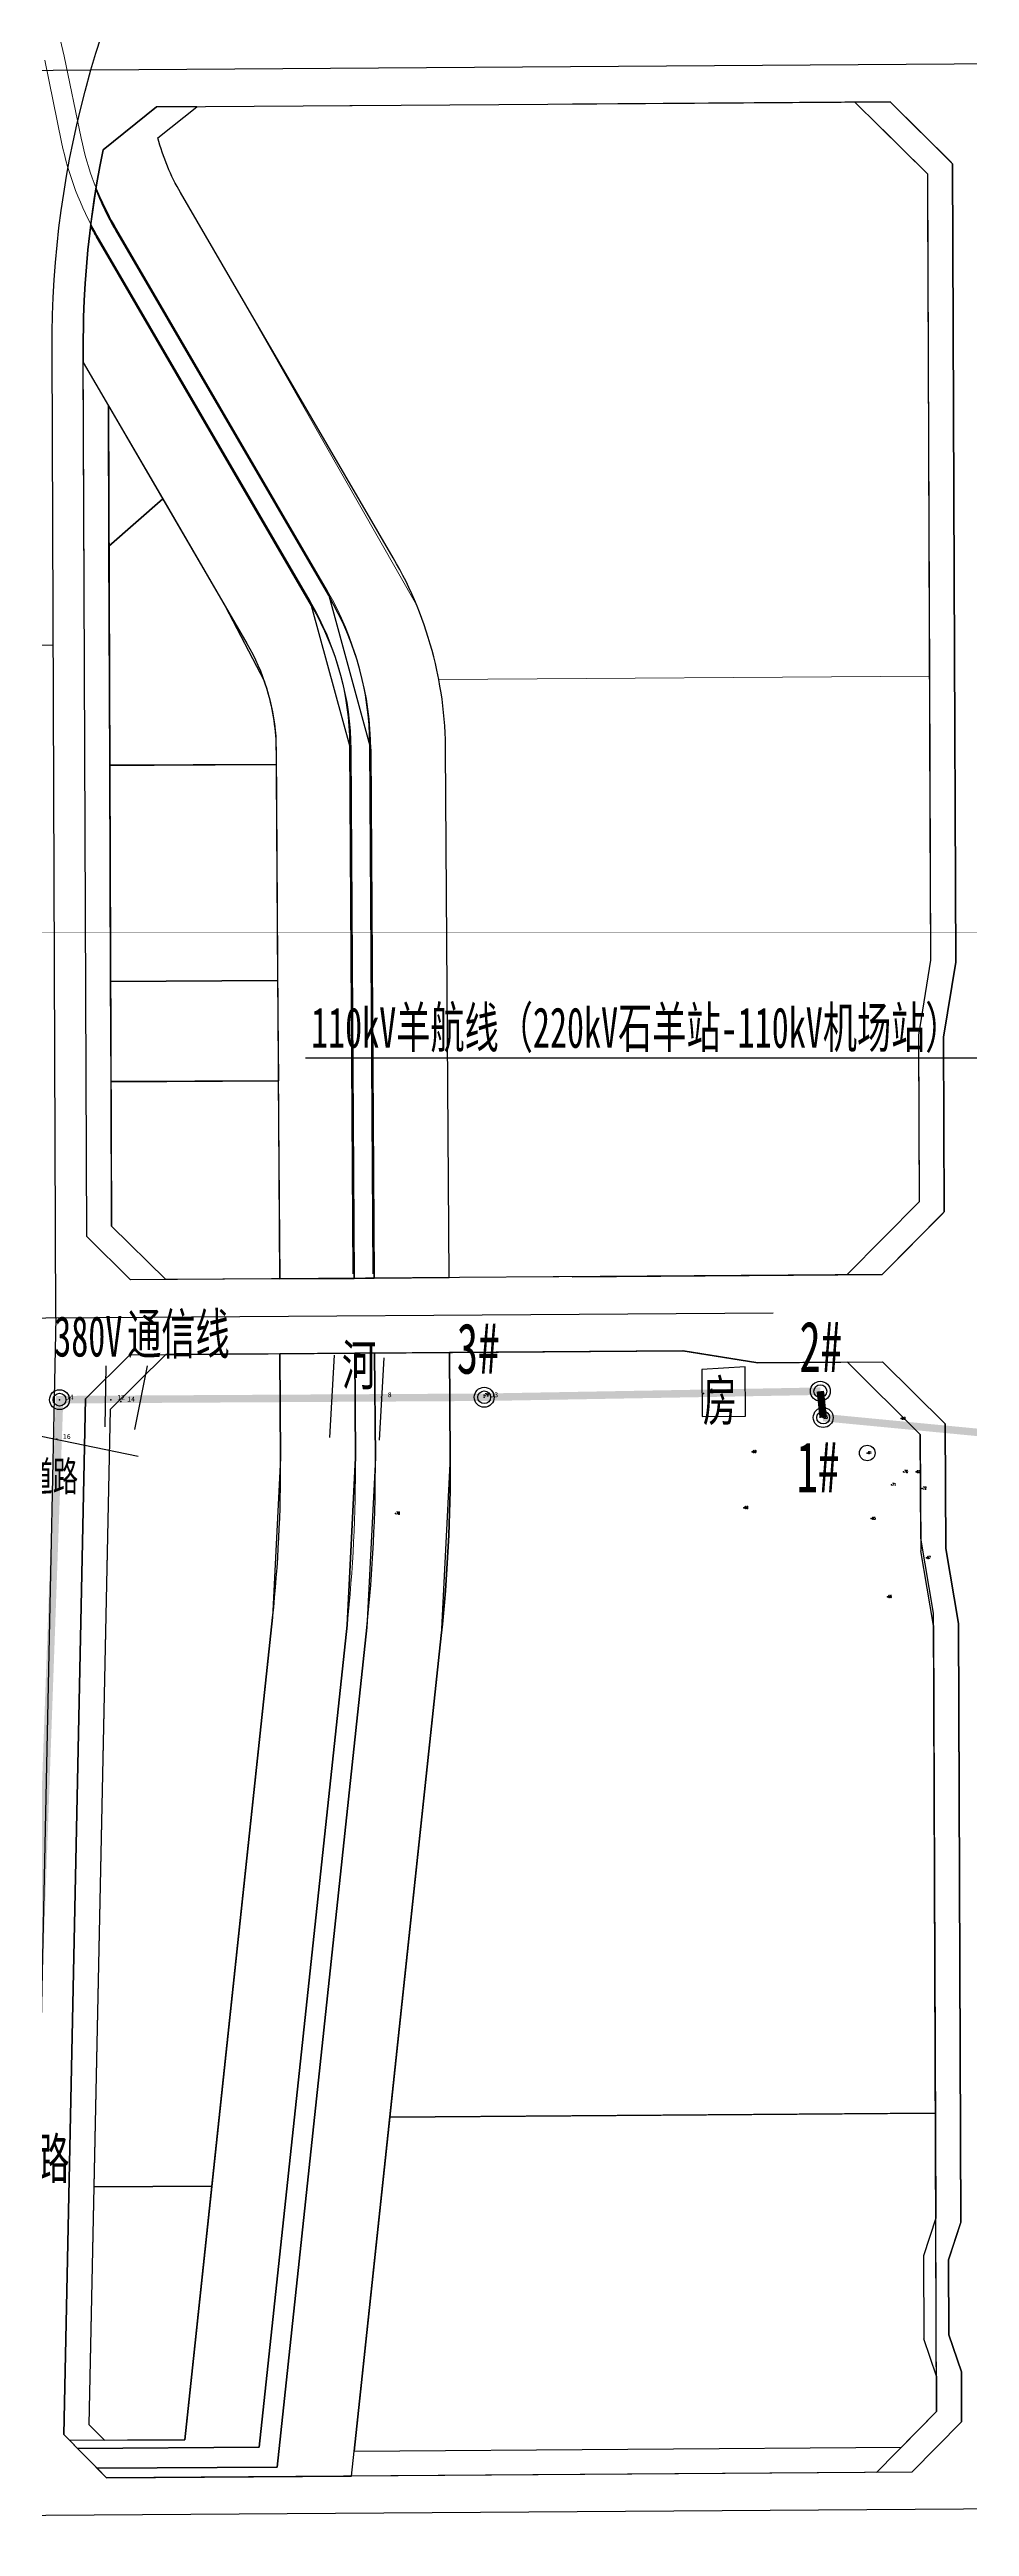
# Model space of a CAD drawing. Header units: inches. Extents: x 10610 to 28805, y 1423 to 10487.
# Drawn here: x 17994 to 18363, y 5409 to 6402 of the extents above; entities that cross this region are included whole.
import ezdxf

# ---------------------------------------------------------------- set-up
doc = ezdxf.new("R2010")
doc.units = ezdxf.units.IN
doc.header["$LTSCALE"] = 10
doc.header["$MEASUREMENT"] = 0
for name, pattern in [('CENTER', [2, 1.25, -0.25, 0.25, -0.25]), ('DASHEDX2', [1.5, 1, -0.5]), ('DOTE', [2.42, 2, -0.2, 0.02, -0.2])]:
    doc.linetypes.add(name, pattern=pattern)
for name, color, linetype in [('110kV燃羊线', 7, 'Continuous'), ('110kV羊航线现状', 7, 'Continuous'), ('1地块界线', 7, 'DASHEDX2'), ('1河流-岸线', 4, 'Continuous'), ('1道路中线', 7, 'CENTER'), ('1道路红线', 7, 'Continuous'), ('B-C', 233, 'Continuous'), ('B-C2', 220, 'Continuous'), ('B-C6', 211, 'Continuous'), ('B-E1', 151, 'Continuous'), ('B-G1', 94, 'Continuous'), ('B-G12', 102, 'Continuous'), ('B-R22', 21, 'Continuous'), ('B-U29', 144, 'Continuous'), ('Error_Layer', 7, 'Continuous'), ('ZDH', 1, 'Continuous'), ('锦能图框', 7, 'Continuous')]:
    doc.layers.add(name, color=color, linetype=linetype)
doc.styles.add('GTF_XW', font='', dxfattribs={"width": 0.85})
doc.styles.add('HZ', font='rs.shx', dxfattribs={"width": 0.8, "bigfont": 'hztxt.shx'})
doc.styles.get("Standard").update_dxf_attribs({"font": ''})
doc.styles.get('GTF_XW').set_extended_font_data('SimSun')
doc.styles.get('Standard').set_extended_font_data('SimSun')

# ---------------------------------------------------------------- blocks, each defined once
blk = doc.blocks.new('24527574')
for radius in [3.99, 2.57]:
    blk.add_circle((18272.73, 5492.76), radius)
blk = doc.blocks.new('2742745745')
at = {"color": 8}
for p in [(17997.686, 5860.98, 1.206), (17997.686, 5860.98, 1.206), (18018.308, 5860.937, 2.125), (18018.308, 5860.937, 2.125), (18022.329, 5860.216, 2.105), (18022.329, 5860.216, 2.105), (18126.812, 5861.981, 0.254), (18126.812, 5861.981, 0.254), (18167.986, 5861.947, 3.059), (18167.986, 5861.947, 3.059), (18255.946, 5863.52, 1.69), (18255.946, 5863.52, 1.69), (17996.543, 5845.209, 1.126), (17996.543, 5845.209, 1.126)]:
    blk.add_point(p, dxfattribs=at)
for s, p in [('J4', (18000.186, 5860.98)), ('12', (18020.808, 5860.937)), ('14', (18024.829, 5860.216)), ('8', (18129.312, 5861.981)), ('J3', (18170.486, 5861.947)), ('1', (18258.446, 5863.52)), ('16', (17999.043, 5845.209))]:
    blk.add_text(s, height=2, dxfattribs=at).set_placement(p)

msp = doc.modelspace()

# ---------------------------------------------------------------- linework, layer by layer
at = {"color": 0}
for p, q in [((18106.07, 5845.85), (18107.89, 5878.84)), ((18126.03, 5844.75), (18127.86, 5877.73)), ((18016.03, 5850.07), (18016.41, 5874.5)), ((18027.91, 5849.07), (18032.98, 5874.59))]:
    msp.add_line(p, q, dxfattribs=at)
msp.add_line((17964.07, 5851.78), (18029.2, 5838.39))
at = {"const_width": 3, "elevation": 0.11}
for points in [[(17988.23, 5596.73), (17997.69, 5860.98), (18167.99, 5861.95)], [(18167.99, 5861.95), (18255.95, 5863.52)], [(18302.77, 5864.38), (18255.95, 5863.52)], [(18302.77, 5864.38), (18303.94, 5853.81)]]:
    msp.add_lwpolyline(points, dxfattribs=at)
at = {"layer": '110kV燃羊线', "color": 8, "linetype": 'Continuous'}
msp.add_circle((18321.6, 5839.6, 491.25), 3.12, dxfattribs=at)
at = {"layer": '110kV羊航线现状'}
msp.add_line((18096.26, 5997.98), (18366.68, 5997.98), dxfattribs=at)
at = {"layer": '110kV羊航线现状', "color": 0}
for p, q in [((18272.61, 5874.13), (18255.3, 5873.09)), ((18255.3, 5873.09), (18255.45, 5854.17)), ((18272.76, 5854.4), (18272.61, 5874.13)), ((18255.45, 5854.17), (18272.76, 5854.4))]:
    msp.add_line(p, q, dxfattribs=at)
at = {"layer": '110kV羊航线现状', "linetype": 'DOTE', "ltscale": 0.01, "const_width": 3, "elevation": 0.11}
msp.add_lwpolyline([(18303.94, 5853.81), (18408.77, 5843.75), (18408.54, 5965.91)], dxfattribs=at)
at = {"layer": '1地块界线', "color": 8, "linetype": 'Continuous', "ltscale": 60}
for p, q in [((18345.86, 6352.12), (18321.64, 6376.07)), ((18346.88, 6094.4), (18345.86, 6352.12)), ((18347.1, 6037.08), (18346.88, 6094.4)), ((18342.22, 6007.06), (18347.1, 6037.08)), ((18342.49, 5940.37), (18342.22, 6007.06)), ((18313.44, 5911), (18342.49, 5940.37)), ((18313.63, 5876), (18342.86, 5847.08)), ((18342.86, 5847.08), (18343.05, 5800.41)), ((18348.17, 5770.43), (18343.05, 5800.41))]:
    msp.add_line(p, q, dxfattribs=at)
for points in [[(18348.17, 5770.43), (18349.1, 5532.89)], [(18349.1, 5532.89), (18344.16, 5517.87)], [(18344.16, 5517.87), (18344.29, 5484.62)], [(18349.35, 5469.64), (18344.29, 5484.62)], [(18349.35, 5469.64), (18349.4, 5455.4), (18325.33, 5431.07)]]:
    msp.add_lwpolyline(points, dxfattribs=at)
at = {"layer": '1河流-岸线', "color": 8, "lineweight": 5}
for p, q in [((17991.73, 6397.83), (17998.5, 6364.95)), ((17999.57, 6399.44), (18006.33, 6366.56)), ((18012.83, 6327.48), (18098.22, 6181)), ((18012.83, 6327.48), (18098.22, 6181)), ((18019.74, 6331.5), (18105.13, 6185.03)), ((18019.74, 6331.5), (18105.13, 6185.03)), ((18114.01, 6123.33), (18115.37, 5911.42)), ((18122.01, 6123.38), (18123.37, 5911.48)), ((18047.95, 5444.12), (18001.82, 5443.8)), ((18077.8, 5441.15), (18004.94, 5440.64)), ((18085, 5433.2), (18012.78, 5432.69))]:
    msp.add_line(p, q, dxfattribs=at)
for points in [[(18086.06, 5879.42), (18086.33, 5837.48, -0.028219), (18083.15, 5773.72), (18047.95, 5444.12)], [(18116.06, 5879.61), (18116.33, 5837.67, -0.028219), (18112.98, 5770.54), (18077.8, 5441.15)], [(18124.06, 5879.67), (18124.33, 5837.73, -0.028219), (18120.93, 5769.69), (18085, 5433.2)], [(18154.06, 5879.86), (18154.33, 5837.92, -0.028219), (18150.76, 5766.5), (18114.83, 5430.01)]]:
    msp.add_lwpolyline(points, format="xyb", dxfattribs=at)
for centre, radius, start, end in [((17907.5, 6380.51), 94, 11.6226, 34.44999), ((18119.96, 6389.93), 124, 191.6226, 210.24155), ((18119.96, 6389.93), 124, 191.6226, 210.24155), ((18119.96, 6389.93), 124, 191.6226, 210.24155), ((18119.96, 6389.93), 124, 191.6226, 210.24155), ((18119.96, 6389.93), 116, 191.6226, 210.24155), ((18119.96, 6389.93), 116, 191.6226, 210.24155), ((17998.01, 6122.58), 124, 0.36941, 30.24155), ((17998.01, 6122.58), 116, 0.36941, 30.24155)]:
    msp.add_arc(centre, radius, start, end, dxfattribs=at)
at = {"layer": '1道路中线', "color": 8, "ltscale": 50}
msp.add_line((17996.22, 5893.77), (17986.2, 5413.69), dxfattribs=at)
for points in [[(17996.22, 5893.77), (17994.68, 6281.84), (17994.71, 6288.82), (17994.87, 6295.8), (17995.14, 6302.78), (17995.54, 6309.75), (17996.06, 6316.71), (17996.7, 6323.66), (17997.47, 6330.6), (17998.35, 6337.53), (17999.36, 6344.44), (18000.48, 6351.33), (18001.73, 6358.2), (18003.09, 6365.04), (18004.57, 6371.86), (18006.18, 6378.66), (18007.9, 6385.42), (18010.23, 6393.9), (18012.22, 6400.59), (18014.32, 6407.25)], [(15461.69, 6374.22), (16475.73, 6382.3), (17375.71, 6389.47), (17980.01, 6393.68), (18010.23, 6393.9), (18375.68, 6396.45)], [(17376.63, 6159.2), (17657.85, 6161.17), (17995.15, 6163.54)], [(17377.69, 5889.43), (17658.92, 5891.4), (18377.66, 5896.45)], [(18379.56, 5416.45), (17940.63, 5413.37), (17379.6, 5409.43)]]:
    msp.add_lwpolyline(points, dxfattribs=at)
at = {"layer": '1道路中线', "color": 8}
msp.add_lwpolyline([(18359.34, 5471.31), (18354.29, 5486.23), (18354.29, 5486.23), (18354.29, 5486.23), (18359.34, 5471.31), (18359.34, 5471.31)], close=True, dxfattribs=at)
at = {"layer": '1道路红线', "color": 8}
for p, q in [((18015.2, 6361.9), (18036.63, 6379.08)), ((18036.63, 6379.08), (18330.74, 6381.13)), ((18330.74, 6381.13), (18355.35, 6356.79)), ((18007.56, 6186.13), (18007.18, 6281.89)), ((18008.59, 5926.36), (18007.56, 6186.13)), ((18327.6, 5911.1), (18352.5, 5936.27)), ((18352.02, 5935.78), (18327.6, 5911.1)), ((18026.16, 5908.98), (18008.59, 5926.36)), ((18327.6, 5911.1), (18026.16, 5908.98)), ((18025.91, 5878.98), (18008.04, 5861.36)), ((18025.91, 5878.98), (18247.69, 5880.54)), ((18247.69, 5880.54), (18277.73, 5875.75)), ((18277.74, 5875.75), (18247.71, 5880.54)), ((18277.73, 5875.75), (18327.74, 5876.1)), ((18327.75, 5876.1), (18352.85, 5851.27)), ((18008.04, 5861.36), (17999.38, 5446.27)), ((18352.85, 5851.27), (18353.04, 5801.27)), ((18358.16, 5771.29), (18353.04, 5801.27)), ((18339.5, 5431.17), (18359.42, 5451.31)), ((18016.52, 5428.9), (17999.38, 5446.27)), ((18339.5, 5431.17), (18016.52, 5428.9))]:
    msp.add_line(p, q, dxfattribs=at)
for points in [[(18357.11, 6036.32), (18356.49, 6191.08), (18355.84, 6356.31), (18330.74, 6381.13), (18203.44, 6380.24)], [(18007.18, 6281.89), (18007.34, 6294.82), (18007.6, 6301.58), (18007.98, 6308.33), (18008.47, 6315.07), (18009.08, 6321.81), (18009.81, 6328.53), (18010.66, 6335.24), (18011.62, 6341.94), (18012.7, 6348.61), (18013.89, 6355.27), (18015.2, 6361.9)], [(18203.23, 5910.22), (18327.6, 5911.1), (18352.5, 5936.27), (18352.23, 6006.27), (18357.11, 6036.29)], [(18358.16, 5771.29), (18353.04, 5801.27), (18352.84, 5851.27), (18327.74, 5876.1)], [(18359.11, 5531.25), (18358.16, 5771.29)], [(18358.16, 5771.29), (18359.1, 5531.31)], [(18359.1, 5531.31), (18354.16, 5516.29)], [(18359.42, 5451.31), (18359.34, 5471.31), (18354.29, 5486.23), (18354.17, 5516.23), (18359.11, 5531.25)], [(18354.16, 5516.29), (18354.28, 5486.29)], [(18359.34, 5471.31), (18354.28, 5486.29)], [(18359.34, 5471.31), (18359.42, 5451.31), (18339.5, 5431.17), (18227.14, 5430.38)]]:
    msp.add_lwpolyline(points, dxfattribs=at)
at = {"layer": 'B-C', "color": 8, "lineweight": 9}
for points in [[(18066.23, 6310.37), (18046.15, 6344.8), (18044.82, 6347.17), (18044.11, 6348.5), (18043.44, 6349.84), (18042.78, 6351.19), (18042.15, 6352.55), (18041.54, 6353.92), (18040.95, 6355.3), (18040.39, 6356.69), (18039.86, 6358.1), (18039.34, 6359.51), (18038.86, 6360.93), (18038.4, 6362.36), (18037.96, 6363.79), (18037.55, 6365.23), (18037.16, 6366.69), (18052.77, 6379.19), (18114.12, 6379.62), (18184.12, 6380.11), (18316.62, 6381.03), (18345.86, 6352.12), (18316.62, 6381.03), (18345.86, 6352.12), (18345.9, 6340.87), (18346.53, 6181.01), (18346.65, 6151.01), (18149.77, 6149.63), (18149, 6153.42), (18148.41, 6156.04), (18147.77, 6158.65), (18147.09, 6161.25), (18146.36, 6163.84), (18145.58, 6166.41), (18144.76, 6168.97), (18143.9, 6171.52), (18142.99, 6174.05), (18142.04, 6176.56), (18141.04, 6179.06), (18140.83, 6179.56)], [(18346.65, 6151.01), (18347.1, 6037.08), (18342.22, 6007.06), (18342.49, 5940.37), (18313.44, 5911), (18286.07, 5910.81), (18153.87, 5909.88), (18152.5, 6121.76), (18152.43, 6125.61), (18152.32, 6128.29), (18152.16, 6130.98), (18151.96, 6133.66), (18151.71, 6136.33), (18151.42, 6139), (18151.08, 6141.67), (18150.69, 6144.33), (18150.25, 6146.98), (18149.77, 6149.63)]]:
    msp.add_lwpolyline(points, close=True, dxfattribs=at)
at = {"layer": 'B-C', "color": 8}
for points in [[(18083.15, 5773.72, 0.028219), (18086.33, 5837.48), (18086.06, 5879.4), (18040.25, 5879.08), (18017.96, 5857.09), (18011.45, 5545.48), (18058.81, 5545.81)], [(18130.14, 5573.44), (18347.93, 5574.97), (18348.93, 5574.98), (18348.14, 5775.43), (18343.02, 5805.41), (18342.86, 5847.08), (18313.62, 5876), (18277.73, 5875.75), (18247.69, 5880.54), (18154.06, 5879.86), (18154.33, 5837.92, -0.028219), (18150.76, 5766.5)]]:
    msp.add_lwpolyline(points, format="xyb", close=True, dxfattribs=at)
for points in [[(18130.14, 5573.44), (18115.86, 5439.6), (18335.3, 5441.14), (18349.41, 5455.4), (18348.93, 5574.98)], [(18058.81, 5545.81), (18011.45, 5545.48), (18009.47, 5450.29), (18015.77, 5443.9), (18047.95, 5444.12)]]:
    msp.add_lwpolyline(points, close=True, dxfattribs=at)
at = {"layer": 'B-C2', "color": 8}
msp.add_lwpolyline([(18083.15, 5773.72, 0.028219), (18086.33, 5837.48), (18086.06, 5879.4), (18040.25, 5879.08), (18017.96, 5857.09), (18011.45, 5545.48), (18058.81, 5545.81)], format="xyb", close=True, dxfattribs=at)
at = {"layer": 'B-C6', "color": 8}
msp.add_lwpolyline([(18348.14, 5775.43), (18343.02, 5805.41), (18342.86, 5847.08), (18313.62, 5876), (18277.73, 5875.75), (18247.69, 5880.54), (18154.06, 5879.88), (18154.33, 5837.92), (18150.76, 5766.5), (18115.85, 5439.6), (18335.3, 5441.14), (18349.41, 5455.4)], close=True, dxfattribs=at)
at = {"layer": 'B-E1', "color": 8}
for points in [[(18122.5, 6121.57, 0.131085), (18105.63, 6183.22), (18020.24, 6329.69, -0.039516), (18012.3, 6346.18, 0.009616), (18010.17, 6331.43, 0.013271), (18013.33, 6325.66), (18098.72, 6179.19, -0.131085), (18114.5, 6121.52), (18115.87, 5909.61), (18123.87, 5909.67)], [(18120.93, 5769.69, 0.028219), (18124.33, 5837.73), (18124.06, 5879.67), (18116.06, 5879.61), (18116.33, 5837.67), (18112.98, 5770.54), (18077.8, 5441.15), (18004.94, 5440.64), (18012.78, 5432.69), (18085, 5433.2)]]:
    msp.add_lwpolyline(points, format="xyb", close=True, dxfattribs=at)
at = {"layer": 'B-G1', "color": 8}
msp.add_lwpolyline([(18313.62, 5876), (18327.74, 5876.1), (18352.84, 5851.27), (18353.04, 5801.27), (18358.16, 5771.29), (18359.11, 5531.31), (18354.17, 5516.23), (18354.29, 5486.23), (18359.34, 5471.31), (18359.42, 5451.31), (18339.5, 5431.17), (18114.78, 5429.59), (18115.86, 5439.6), (18335.3, 5441.14), (18349.41, 5455.4), (18348.14, 5775.43), (18343.02, 5805.41), (18342.86, 5847.08)], close=True, dxfattribs=at)
at = {"layer": 'B-G12', "color": 8}
for points in [[(18152.5, 6121.76), (18152.43, 6125.61), (18152.32, 6128.29), (18152.16, 6130.98), (18151.96, 6133.66), (18151.71, 6136.33), (18151.42, 6139), (18151.08, 6141.67), (18150.69, 6144.33), (18150.25, 6146.98), (18149.77, 6149.63), (18149, 6153.42), (18148.41, 6156.04), (18147.77, 6158.65), (18147.09, 6161.25), (18146.36, 6163.84), (18145.58, 6166.41), (18144.76, 6168.97), (18143.9, 6171.52), (18142.99, 6174.05), (18142.04, 6176.56), (18141.04, 6179.06), (18140, 6181.54), (18138.92, 6184), (18137.8, 6186.44), (18136.63, 6188.86), (18135.42, 6191.26), (18134.17, 6193.64), (18132.88, 6196), (18131.54, 6198.33), (18066.23, 6310.37), (18046.15, 6344.8), (18044.82, 6347.17), (18044.11, 6348.5), (18043.44, 6349.84), (18042.78, 6351.19), (18042.15, 6352.55), (18041.54, 6353.92), (18040.95, 6355.3), (18040.39, 6356.69), (18039.86, 6358.1), (18039.34, 6359.51), (18038.86, 6360.93), (18038.4, 6362.36), (18037.96, 6363.79), (18037.55, 6365.23), (18037.16, 6366.69), (18052.77, 6379.19), (18036.63, 6379.08), (18015.2, 6361.9), (18013.89, 6355.27), (18012.7, 6348.61), (18012.3, 6346.17), (18020.24, 6329.69), (18105.63, 6183.22), (18122.5, 6121.57), (18123.87, 5909.67), (18153.87, 5909.88)], [(18330.74, 6381.13), (18355.84, 6356.31), (18356.49, 6191.08), (18357.11, 6036.32), (18352.23, 6006.27), (18352.5, 5936.27), (18327.6, 5911.1), (18313.44, 5911), (18342.49, 5940.37), (18342.37, 5969.92), (18342.22, 6007.06), (18347.1, 6037.08), (18346.65, 6151.01), (18346.53, 6181.01), (18345.9, 6340.87), (18345.86, 6352.12), (18316.62, 6381.03)], [(18007.2, 6276.6), (18017.27, 6259.33), (18018.57, 5930.55), (18040.28, 5909.08), (18026.16, 5908.98), (18008.59, 5926.36), (18007.56, 6186.13)], [(18017.49, 6203.07), (18017.27, 6259.33), (18039.05, 6221.98)], [(18009.47, 5450.29), (18015.77, 5443.9), (18001.82, 5443.8), (17999.38, 5446.27), (18008.04, 5861.36), (18025.91, 5878.98), (18040.25, 5879.08), (18017.96, 5857.09)], [(18116.33, 5837.67), (18116.06, 5879.61), (18086.06, 5879.4), (18086.33, 5837.48), (18083.15, 5773.72), (18047.95, 5444.12), (18001.82, 5443.8), (18004.94, 5440.64), (18077.8, 5441.15), (18112.98, 5770.54)]]:
    msp.add_lwpolyline(points, close=True, dxfattribs=at)
for points in [[(18013.33, 6325.66, -0.013236), (18010.17, 6331.42), (18009.81, 6328.53), (18009.08, 6321.81), (18008.47, 6315.07), (18007.98, 6308.33), (18007.6, 6301.58), (18007.34, 6294.82), (18007.18, 6281.89), (18007.2, 6276.6), (18017.27, 6259.33), (18064.08, 6179.03), (18079.69, 6149.14), (18080.17, 6147.71), (18080.63, 6146.28), (18081.06, 6144.85), (18081.47, 6143.4), (18081.85, 6141.95), (18082.21, 6140.49), (18082.54, 6139.03), (18082.85, 6137.56), (18083.13, 6136.09), (18083.38, 6134.61), (18083.61, 6133.12), (18083.81, 6131.64), (18083.99, 6130.15), (18084.14, 6128.65), (18084.27, 6127.16), (18084.36, 6125.66), (18084.44, 6124.16), (18084.5, 6121.32), (18085.87, 5909.4), (18115.87, 5909.61), (18114.5, 6121.52), (18098.72, 6179.19)], [(18150.76, 5766.5, 0.028219), (18154.33, 5837.92), (18154.06, 5879.88), (18124.06, 5879.67), (18124.33, 5837.73), (18120.93, 5769.69), (18085, 5433.2), (18012.78, 5432.69), (18016.52, 5428.9), (18114.78, 5429.59)]]:
    msp.add_lwpolyline(points, format="xyb", close=True, dxfattribs=at)
at = {"layer": 'B-R22', "color": 8}
msp.add_lwpolyline([(18084.54, 6115.51), (18017.83, 6115.25), (18017.49, 6203.07), (18039.05, 6221.98), (18072.8, 6164.08, -0.113461), (18084.37, 6126.91)], format="xyb", close=True, dxfattribs=at)
for points in [[(18017.84, 6115.25), (18035.65, 6115.32), (18084.54, 6115.51), (18084.56, 6111.76), (18085.1, 6029.04), (18018.08, 6028.61)], [(18018.18, 6028.61), (18085.1, 6029.04), (18085.47, 5988.75), (18018.34, 5988.48)]]:
    msp.add_lwpolyline(points, close=True, dxfattribs=at)
at = {"layer": 'B-U29', "color": 8}
msp.add_lwpolyline([(18040.28, 5909.08), (18018.57, 5930.55), (18018.34, 5988.31), (18085.4, 5988.75), (18085.98, 5909.4)], close=True, dxfattribs=at)
at = {"layer": 'Error_Layer', "color": 8}
for p, q in [((18008.04, 5861.36), (18025.91, 5878.98)), ((18040.25, 5879.08), (18017.96, 5857.09)), ((18025.91, 5878.98), (18040.25, 5879.08)), ((18017.96, 5857.09), (18009.47, 5450.29)), ((18009.47, 5450.29), (18015.77, 5443.9)), ((18001.82, 5443.8), (17999.38, 5446.27)), ((18015.77, 5443.9), (18001.82, 5443.8))]:
    msp.add_line(p, q, dxfattribs=at)
at = {"layer": 'Error_Layer', "color": 1}
msp.add_line((17999.38, 5446.27), (18008.04, 5861.36), dxfattribs=at)
at = {"layer": 'Error_Layer', "color": 8}
for points in [[(18152.5, 6121.76), (18152.43, 6125.61), (18152.32, 6128.29), (18152.16, 6130.98), (18151.96, 6133.66), (18151.71, 6136.33), (18151.42, 6139), (18151.08, 6141.67), (18150.69, 6144.33), (18150.25, 6146.98), (18149.77, 6149.63), (18149, 6153.42), (18148.41, 6156.04), (18147.77, 6158.65), (18147.09, 6161.25), (18146.36, 6163.84), (18145.58, 6166.41), (18144.76, 6168.97), (18143.9, 6171.52), (18142.99, 6174.05), (18142.04, 6176.56), (18141.04, 6179.06), (18140, 6181.54), (18138.92, 6184), (18137.8, 6186.44), (18136.63, 6188.86), (18135.42, 6191.26), (18134.17, 6193.64), (18132.88, 6196), (18131.54, 6198.33), (18066.23, 6310.37), (18046.15, 6344.8), (18044.82, 6347.17), (18044.11, 6348.5), (18043.44, 6349.84), (18042.78, 6351.19), (18042.15, 6352.55), (18041.54, 6353.92), (18040.95, 6355.3), (18040.39, 6356.69), (18039.86, 6358.1), (18039.34, 6359.51), (18038.86, 6360.93), (18038.4, 6362.36), (18037.96, 6363.79), (18037.55, 6365.23), (18037.16, 6366.69), (18052.77, 6379.19), (18036.63, 6379.08), (18015.2, 6361.9), (18013.89, 6355.27), (18012.7, 6348.61), (18012.3, 6346.17), (18020.24, 6329.69), (18105.63, 6183.22), (18122.5, 6121.57), (18123.87, 5909.67), (18153.87, 5909.88)], [(18330.74, 6381.13), (18355.84, 6356.31), (18356.49, 6191.08), (18357.11, 6036.32), (18352.23, 6006.27), (18352.5, 5936.27), (18327.6, 5911.1), (18313.44, 5911), (18342.49, 5940.37), (18342.37, 5969.92), (18342.22, 6007.06), (18347.1, 6037.08), (18346.65, 6151.01), (18346.53, 6181.01), (18345.9, 6340.87), (18345.86, 6352.12), (18316.62, 6381.03)], [(18007.2, 6276.6), (18017.27, 6259.33), (18018.57, 5930.55), (18040.28, 5909.08), (18026.16, 5908.98), (18008.59, 5926.36), (18007.56, 6186.13)], [(18017.49, 6203.07), (18017.27, 6259.33), (18039.05, 6221.98)], [(18017.84, 6115.25), (18035.65, 6115.32), (18084.54, 6115.51), (18084.56, 6111.76), (18085.1, 6029.04), (18018.08, 6028.61)], [(18018.18, 6028.61), (18085.1, 6029.04), (18085.47, 5988.75), (18018.34, 5988.48)], [(18040.28, 5909.08), (18018.57, 5930.55), (18018.34, 5988.31), (18085.4, 5988.75), (18085.98, 5909.4)], [(18116.33, 5837.67), (18116.06, 5879.61), (18086.06, 5879.4), (18086.33, 5837.48), (18083.15, 5773.72), (18047.95, 5444.12), (18001.82, 5443.8), (18004.94, 5440.64), (18077.8, 5441.15), (18112.98, 5770.54)], [(18348.14, 5775.43), (18343.02, 5805.41), (18342.86, 5847.08), (18313.62, 5876), (18277.73, 5875.75), (18247.69, 5880.54), (18154.06, 5879.88), (18154.33, 5837.92), (18150.76, 5766.5), (18115.85, 5439.6), (18335.3, 5441.14), (18349.41, 5455.4)], [(18313.62, 5876), (18327.74, 5876.1), (18352.84, 5851.27), (18353.04, 5801.27), (18358.16, 5771.29), (18359.11, 5531.31), (18354.17, 5516.23), (18354.29, 5486.23), (18359.34, 5471.31), (18359.42, 5451.31), (18339.5, 5431.17), (18114.78, 5429.59), (18115.86, 5439.6), (18335.3, 5441.14), (18349.41, 5455.4), (18348.14, 5775.43), (18343.02, 5805.41), (18342.86, 5847.08)], [(18130.14, 5573.44), (18115.86, 5439.6), (18335.3, 5441.14), (18349.41, 5455.4), (18348.93, 5574.98)], [(18058.81, 5545.81), (18011.45, 5545.48), (18009.47, 5450.29), (18015.77, 5443.9), (18047.95, 5444.12)]]:
    msp.add_lwpolyline(points, close=True, dxfattribs=at)
at = {"layer": 'Error_Layer', "color": 8, "lineweight": 9}
for points in [[(18066.23, 6310.37), (18046.15, 6344.8), (18044.82, 6347.17), (18044.11, 6348.5), (18043.44, 6349.84), (18042.78, 6351.19), (18042.15, 6352.55), (18041.54, 6353.92), (18040.95, 6355.3), (18040.39, 6356.69), (18039.86, 6358.1), (18039.34, 6359.51), (18038.86, 6360.93), (18038.4, 6362.36), (18037.96, 6363.79), (18037.55, 6365.23), (18037.16, 6366.69), (18052.77, 6379.19), (18114.12, 6379.62), (18184.12, 6380.11), (18316.62, 6381.03), (18345.86, 6352.12), (18316.62, 6381.03), (18345.86, 6352.12), (18345.9, 6340.87), (18346.53, 6181.01), (18346.65, 6151.01), (18149.77, 6149.63), (18149, 6153.42), (18148.41, 6156.04), (18147.77, 6158.65), (18147.09, 6161.25), (18146.36, 6163.84), (18145.58, 6166.41), (18144.76, 6168.97), (18143.9, 6171.52), (18142.99, 6174.05), (18142.04, 6176.56), (18141.04, 6179.06), (18140.83, 6179.56)], [(18346.65, 6151.01), (18347.1, 6037.08), (18342.22, 6007.06), (18342.49, 5940.37), (18313.44, 5911), (18286.07, 5910.81), (18153.87, 5909.88), (18152.5, 6121.76), (18152.43, 6125.61), (18152.32, 6128.29), (18152.16, 6130.98), (18151.96, 6133.66), (18151.71, 6136.33), (18151.42, 6139), (18151.08, 6141.67), (18150.69, 6144.33), (18150.25, 6146.98), (18149.77, 6149.63)]]:
    msp.add_lwpolyline(points, close=True, dxfattribs=at)
at = {"layer": 'Error_Layer', "color": 8}
for points in [[(18122.5, 6121.57, 0.131085), (18105.63, 6183.22), (18020.24, 6329.69, -0.039516), (18012.3, 6346.18, 0.009616), (18010.17, 6331.43, 0.013271), (18013.33, 6325.66), (18098.72, 6179.19, -0.131085), (18114.5, 6121.52), (18115.87, 5909.61), (18123.87, 5909.67)], [(18013.33, 6325.66, -0.013236), (18010.17, 6331.42), (18009.81, 6328.53), (18009.08, 6321.81), (18008.47, 6315.07), (18007.98, 6308.33), (18007.6, 6301.58), (18007.34, 6294.82), (18007.18, 6281.89), (18007.2, 6276.6), (18017.27, 6259.33), (18064.08, 6179.03), (18079.69, 6149.14), (18080.17, 6147.71), (18080.63, 6146.28), (18081.06, 6144.85), (18081.47, 6143.4), (18081.85, 6141.95), (18082.21, 6140.49), (18082.54, 6139.03), (18082.85, 6137.56), (18083.13, 6136.09), (18083.38, 6134.61), (18083.61, 6133.12), (18083.81, 6131.64), (18083.99, 6130.15), (18084.14, 6128.65), (18084.27, 6127.16), (18084.36, 6125.66), (18084.44, 6124.16), (18084.5, 6121.32), (18085.87, 5909.4), (18115.87, 5909.61), (18114.5, 6121.52), (18098.72, 6179.19)], [(18084.54, 6115.51), (18017.83, 6115.25), (18017.49, 6203.07), (18039.05, 6221.98), (18072.8, 6164.08, -0.113461), (18084.37, 6126.91)], [(18120.93, 5769.69, 0.028219), (18124.33, 5837.73), (18124.06, 5879.67), (18116.06, 5879.61), (18116.33, 5837.67), (18112.98, 5770.54), (18077.8, 5441.15), (18004.94, 5440.64), (18012.78, 5432.69), (18085, 5433.2)], [(18083.15, 5773.72, 0.028219), (18086.33, 5837.48), (18086.06, 5879.4), (18040.25, 5879.08), (18017.96, 5857.09), (18011.45, 5545.48), (18058.81, 5545.81)], [(18083.15, 5773.72, 0.028219), (18086.33, 5837.48), (18086.06, 5879.4), (18040.25, 5879.08), (18017.96, 5857.09), (18011.45, 5545.48), (18058.81, 5545.81)], [(18150.76, 5766.5, 0.028219), (18154.33, 5837.92), (18154.06, 5879.88), (18124.06, 5879.67), (18124.33, 5837.73), (18120.93, 5769.69), (18085, 5433.2), (18012.78, 5432.69), (18016.52, 5428.9), (18114.78, 5429.59)], [(18130.14, 5573.44), (18347.93, 5574.97), (18348.93, 5574.98), (18348.14, 5775.43), (18343.02, 5805.41), (18342.86, 5847.08), (18313.62, 5876), (18277.73, 5875.75), (18247.69, 5880.54), (18154.06, 5879.86), (18154.33, 5837.92, -0.028219), (18150.76, 5766.5)]]:
    msp.add_lwpolyline(points, format="xyb", close=True, dxfattribs=at)
at = {"layer": 'ZDH', "color": 8, "linetype": 'Continuous'}
for p in [(18168.03, 5862.8, 491.74), (18302.7, 5863.2, 492.02), (18303.94, 5853.81, 491.61), (18335.18, 5853.4, 491.3), (18275.45, 5840.06, 491.38), (18321.61, 5839.6, 491.25), (18336.15, 5832.09, 491.06), (18341.21, 5832, 490.91), (18272.11, 5817.62, 491.24), (18331.31, 5826.86, 491.16), (18343.61, 5825.39, 490.92), (18132.42, 5815.37, 491.65), (18323.2, 5813.33, 490.53), (18345.32, 5797.62, 490.2), (18329.67, 5781.96, 490.48)]:
    msp.add_point(p, dxfattribs=at)
at = {"layer": '锦能图框', "color": 0, "const_width": 0.1}
msp.add_lwpolyline([(13834.82, 6048.08), (18880.82, 6048.08), (18880.82, 3998.08), (13834.82, 3998.08)], close=True, dxfattribs=at)

# ---------------------------------------------------------------- block references
for name, p in [('2742745745', (0, 0)), ('2742745745', (0, 0)), ('24527574', (30.04, 371.62, 2.95)), ('24527574', (-275.04, 368.22, 1.21)), ('24527574', (-104.74, 369.19, 3.06)), ('24527574', (31.21, 361.05, 494.56))]:
    msp.add_blockref(name, p)

# ---------------------------------------------------------------- texts
at = {"style": 'GTF_XW', "width": 0.62}
for s, height, p in [('110kV羊航线（220kV石羊站-110kV机场站）', 16.2, (18098.55, 6002.03)), ('3#', 20.25, (18157.01, 5871.4)), ('2#', 20.25, (18294.4, 5872.11)), ('1#', 20.25, (18293.3, 5823.84))]:
    msp.add_text(s, height=height, dxfattribs=at).set_placement(p)
at = {"color": 0, "style": 'GTF_XW', "width": 0.62}
for s, p in [('通信线', (18024.82, 5879.2)), ('380V', (17995.55, 5878.27)), ('河', (18110.98, 5866.8)), ('房', (18255.66, 5852.53))]:
    msp.add_text(s, height=16.2, dxfattribs=at).set_placement(p)
at = {"color": 1, "style": 'GTF_XW', "width": 0.62}
for height, p in [(12, (17984.83, 5824.27)), (16.2, (17974.27, 5548.71))]:
    msp.add_text('道路', height=height, dxfattribs=at).set_placement(p)
at = {"layer": 'ZDH', "color": 8, "linetype": 'Continuous', "style": 'HZ', "width": 0.8}
for s, p in [('79', (18168.28, 5862.43, 491.74)), ('64', (18302.95, 5862.82, 492.02)), ('63', (18304.19, 5853.44, 491.61)), ('60', (18335.43, 5853.03, 491.3)), ('69', (18275.7, 5839.69, 491.38)), ('61', (18321.86, 5839.23, 491.25)), ('71', (18331.56, 5826.48, 491.16)), ('70', (18336.4, 5831.72, 491.06)), ('62', (18341.46, 5831.62, 490.91)), ('68', (18272.36, 5817.25, 491.24)), ('72', (18343.86, 5825.02, 490.92)), ('78', (18132.67, 5815, 491.65)), ('65', (18323.45, 5812.95, 490.53)), ('67', (18345.57, 5797.24, 490.2)), ('66', (18329.92, 5781.58, 490.48))]:
    msp.add_text(s, height=1, dxfattribs=at).set_placement(p)

doc.saveas('drawing.dxf')
